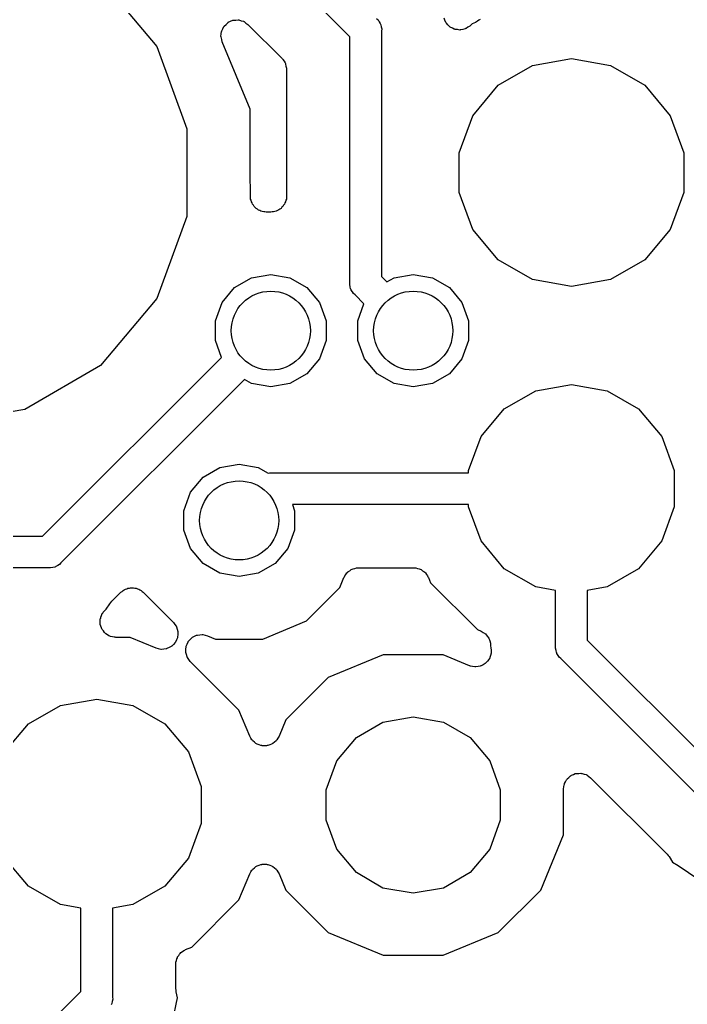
# Model space of a CAD drawing. Extents: x 240.1 to 314.9, y -176.2 to -102.8.
# Drawn here: x 249.57 to 254.93, y -155.27 to -147.36 of the extents above; entities that cross this region are included whole.
import ezdxf

# ---------------------------------------------------------------- set-up
doc = ezdxf.new("R2010")
doc.units = 0
doc.header["$MEASUREMENT"] = 0
doc.layers.add('BLACK', color=7, linetype='CONTINUOUS')

msp = doc.modelspace()

# ---------------------------------------------------------------- linework, layer by layer
at = {"layer": 'BLACK', "linetype": 'CONTINUOUS'}
for p, q in [((252.222, -147.5), (249.813, -145.09)), ((250.221, -147.039), (250.673, -147.578)), ((251.202, -147.435), (251.21, -147.417)), ((251.21, -147.417), (251.212, -147.415)), ((251.212, -147.415), (251.214, -147.413)), ((251.214, -147.413), (251.228, -147.4)), ((251.228, -147.4), (251.242, -147.386)), ((251.242, -147.386), (251.244, -147.385)), ((251.244, -147.385), (251.246, -147.383)), ((251.246, -147.383), (251.264, -147.375)), ((251.264, -147.375), (251.282, -147.367)), ((251.282, -147.367), (251.284, -147.367)), ((251.284, -147.367), (251.287, -147.366)), ((251.287, -147.366), (251.306, -147.365)), ((251.306, -147.365), (251.325, -147.363)), ((251.325, -147.363), (251.328, -147.364)), ((251.328, -147.364), (251.331, -147.364)), ((251.331, -147.364), (251.349, -147.37)), ((251.349, -147.37), (251.368, -147.375)), ((251.368, -147.375), (251.37, -147.377)), ((251.37, -147.377), (251.373, -147.377)), ((251.373, -147.377), (251.388, -147.389)), ((251.388, -147.389), (251.404, -147.4)), ((251.404, -147.4), (251.677, -147.673)), ((252.435, -147.353), (252.448, -147.364)), ((252.448, -147.364), (252.456, -147.379)), ((252.456, -147.379), (252.466, -147.392)), ((252.466, -147.392), (252.467, -147.398)), ((252.467, -147.398), (252.47, -147.403)), ((252.47, -147.403), (252.473, -147.419)), ((252.473, -147.419), (252.477, -147.436)), ((252.985, -147.367), (252.978, -147.351)), ((252.992, -147.384), (252.985, -147.367)), ((252.994, -147.387), (252.992, -147.384)), ((252.996, -147.391), (252.994, -147.387)), ((253.009, -147.403), (252.996, -147.391)), ((253.021, -147.417), (253.009, -147.403)), ((253.024, -147.419), (253.021, -147.417)), ((253.027, -147.422), (253.024, -147.419)), ((253.044, -147.429), (253.027, -147.422)), ((253.169, -147.423), (253.154, -147.433)), ((253.184, -147.413), (253.169, -147.423)), ((253.187, -147.41), (253.184, -147.413)), ((253.19, -147.408), (253.187, -147.41)), ((253.202, -147.396), (253.19, -147.408)), ((253.229, -147.384), (253.202, -147.396)), ((253.237, -147.379), (253.229, -147.384)), ((253.247, -147.375), (253.237, -147.379)), ((253.256, -147.367), (253.247, -147.375)), ((253.266, -147.361), (253.256, -147.367)), ((251.187, -147.496), (251.19, -147.476)), ((251.188, -147.498), (251.187, -147.496)), ((251.188, -147.501), (251.188, -147.498)), ((251.193, -147.52), (251.188, -147.501)), ((251.19, -147.476), (251.192, -147.457)), ((251.192, -147.457), (251.193, -147.455)), ((251.193, -147.452), (251.202, -147.435)), ((251.193, -147.455), (251.193, -147.452)), ((252.222, -149.473), (252.222, -147.5)), ((252.477, -147.436), (252.476, -147.453)), ((252.476, -147.453), (252.476, -149.426)), ((253.059, -147.438), (253.044, -147.429)), ((253.064, -147.439), (253.059, -147.438)), ((253.067, -147.44), (253.064, -147.439)), ((253.085, -147.442), (253.067, -147.44)), ((253.103, -147.445), (253.085, -147.442)), ((253.107, -147.444), (253.103, -147.445)), ((253.111, -147.444), (253.107, -147.444)), ((253.129, -147.44), (253.111, -147.444)), ((253.146, -147.436), (253.129, -147.44)), ((253.15, -147.434), (253.146, -147.436)), ((253.154, -147.433), (253.15, -147.434)), ((250.673, -147.578), (250.914, -148.238)), ((251.197, -147.539), (251.193, -147.52)), ((251.422, -148.081), (251.197, -147.539)), ((251.677, -147.673), (251.68, -147.677)), ((251.68, -147.677), (251.684, -147.681)), ((251.684, -147.681), (251.693, -147.695)), ((251.693, -147.695), (251.702, -147.709)), ((251.702, -147.709), (251.704, -147.714)), ((251.704, -147.714), (251.706, -147.719)), ((251.706, -147.719), (251.709, -147.736)), ((251.709, -147.736), (251.714, -147.752)), ((253.412, -147.889), (253.687, -147.73)), ((253.687, -147.73), (254, -147.675)), ((254, -147.675), (254.313, -147.73)), ((254.313, -147.73), (254.588, -147.889)), ((251.714, -147.752), (251.713, -147.757)), ((251.713, -147.757), (251.714, -147.763)), ((251.714, -147.763), (251.714, -148.78)), ((253.208, -148.133), (253.412, -147.889)), ((254.588, -147.889), (254.792, -148.133)), ((251.422, -148.579), (251.422, -148.081)), ((253.099, -148.431), (253.208, -148.133)), ((254.792, -148.133), (254.901, -148.431)), ((250.914, -148.238), (250.914, -148.942)), ((253.099, -148.749), (253.099, -148.431)), ((254.901, -148.431), (254.901, -148.749)), ((251.422, -148.58), (251.422, -148.579)), ((251.424, -148.782), (251.422, -148.58)), ((251.422, -148.58), (251.422, -148.58)), ((253.208, -149.047), (253.099, -148.749)), ((254.901, -148.749), (254.792, -149.047)), ((251.425, -148.792), (251.424, -148.782)), ((251.425, -148.803), (251.425, -148.792)), ((251.429, -148.813), (251.425, -148.803)), ((251.432, -148.825), (251.429, -148.813)), ((251.437, -148.834), (251.432, -148.825)), ((251.441, -148.844), (251.437, -148.834)), ((251.448, -148.853), (251.441, -148.844)), ((251.697, -148.844), (251.69, -148.853)), ((251.701, -148.834), (251.697, -148.844)), ((251.706, -148.824), (251.701, -148.834)), ((251.708, -148.813), (251.706, -148.824)), ((251.712, -148.803), (251.708, -148.813)), ((251.714, -148.78), (251.712, -148.791)), ((251.712, -148.791), (251.712, -148.803)), ((251.454, -148.863), (251.448, -148.853)), ((251.462, -148.87), (251.454, -148.863)), ((251.469, -148.878), (251.462, -148.87)), ((251.479, -148.884), (251.469, -148.878)), ((251.488, -148.891), (251.479, -148.884)), ((251.498, -148.895), (251.488, -148.891)), ((251.507, -148.9), (251.498, -148.895)), ((251.519, -148.902), (251.507, -148.9)), ((251.53, -148.906), (251.519, -148.902)), ((251.54, -148.906), (251.53, -148.906)), ((251.551, -148.907), (251.54, -148.906)), ((251.587, -148.907), (251.551, -148.907)), ((251.598, -148.906), (251.587, -148.907)), ((251.609, -148.906), (251.598, -148.906)), ((251.619, -148.902), (251.609, -148.906)), ((251.63, -148.9), (251.619, -148.902)), ((251.64, -148.894), (251.63, -148.9)), ((251.651, -148.89), (251.64, -148.894)), ((251.659, -148.883), (251.651, -148.89)), ((251.669, -148.878), (251.659, -148.883)), ((251.676, -148.869), (251.669, -148.878)), ((251.684, -148.862), (251.676, -148.869)), ((251.69, -148.853), (251.684, -148.862)), ((250.914, -148.942), (250.673, -149.602)), ((253.412, -149.291), (253.208, -149.047)), ((254.792, -149.047), (254.588, -149.291)), ((253.687, -149.45), (253.412, -149.291)), ((254.588, -149.291), (254.313, -149.45)), ((251.297, -149.514), (251.433, -149.436)), ((251.433, -149.436), (251.587, -149.409)), ((251.587, -149.409), (251.741, -149.436)), ((251.741, -149.436), (251.877, -149.514)), ((252.221, -149.49), (252.222, -149.473)), ((252.476, -149.426), (252.518, -149.469)), ((252.518, -149.469), (252.576, -149.436)), ((252.576, -149.436), (252.73, -149.409)), ((252.73, -149.409), (252.884, -149.436)), ((252.884, -149.436), (253.02, -149.514)), ((254, -149.505), (253.687, -149.45)), ((254.313, -149.45), (254, -149.505)), ((251.196, -149.634), (251.297, -149.514)), ((251.877, -149.514), (251.978, -149.634)), ((252.225, -149.507), (252.221, -149.49)), ((252.228, -149.523), (252.225, -149.507)), ((252.231, -149.528), (252.228, -149.523)), ((252.232, -149.534), (252.231, -149.528)), ((252.242, -149.547), (252.232, -149.534)), ((252.25, -149.562), (252.242, -149.547)), ((253.02, -149.514), (253.121, -149.634)), ((250.673, -149.602), (250.221, -150.141)), ((251.142, -149.782), (251.196, -149.634)), ((251.978, -149.634), (252.031, -149.782)), ((252.263, -149.573), (252.25, -149.562)), ((252.335, -149.645), (252.263, -149.573)), ((253.121, -149.634), (253.174, -149.782)), ((252.285, -149.782), (252.335, -149.645)), ((251.142, -149.938), (251.142, -149.782)), ((252.031, -149.782), (252.031, -149.938)), ((252.285, -149.938), (252.285, -149.782)), ((253.174, -149.782), (253.174, -149.938)), ((251.192, -150.075), (251.142, -149.938)), ((252.031, -149.938), (251.978, -150.086)), ((252.339, -150.086), (252.285, -149.938)), ((253.174, -149.938), (253.121, -150.086)), ((249.756, -151.511), (251.192, -150.075)), ((251.978, -150.086), (251.877, -150.206)), ((252.44, -150.206), (252.339, -150.086)), ((253.121, -150.086), (253.02, -150.206)), ((250.221, -150.141), (249.612, -150.493)), ((251.375, -150.251), (249.903, -151.724)), ((251.433, -150.284), (251.375, -150.251)), ((251.877, -150.206), (251.741, -150.284)), ((252.576, -150.284), (252.44, -150.206)), ((253.02, -150.206), (252.884, -150.284)), ((251.587, -150.311), (251.433, -150.284)), ((251.741, -150.284), (251.587, -150.311)), ((252.73, -150.311), (252.576, -150.284)), ((252.884, -150.284), (252.73, -150.311)), ((253.461, -150.488), (253.713, -150.342)), ((253.713, -150.342), (254, -150.292)), ((254, -150.292), (254.287, -150.342)), ((254.287, -150.342), (254.539, -150.488)), ((249.612, -150.493), (248.92, -150.615)), ((253.274, -150.711), (253.461, -150.488)), ((254.539, -150.488), (254.726, -150.711)), ((253.174, -150.984), (253.274, -150.711)), ((254.726, -150.711), (254.825, -150.984)), ((251.043, -151.038), (251.179, -150.96)), ((251.179, -150.96), (251.333, -150.933)), ((251.333, -150.933), (251.487, -150.96)), ((251.487, -150.96), (251.565, -151.005)), ((250.942, -151.158), (251.043, -151.038)), ((251.565, -151.005), (251.576, -151.002)), ((251.576, -151.002), (251.593, -151.003)), ((251.593, -151.003), (253.174, -151.003)), ((253.174, -151.003), (253.174, -150.984)), ((254.825, -150.984), (254.825, -151.276)), ((250.888, -151.306), (250.942, -151.158)), ((253.174, -151.257), (251.76, -151.257)), ((251.76, -151.257), (251.777, -151.306)), ((253.174, -151.276), (253.174, -151.257)), ((253.274, -151.549), (253.174, -151.276)), ((254.825, -151.276), (254.726, -151.549)), ((250.888, -151.462), (250.888, -151.306)), ((251.777, -151.306), (251.777, -151.462)), ((248.211, -151.511), (249.756, -151.511)), ((250.942, -151.61), (250.888, -151.462)), ((251.777, -151.462), (251.724, -151.61)), ((251.043, -151.73), (250.942, -151.61)), ((251.724, -151.61), (251.623, -151.73)), ((253.461, -151.772), (253.274, -151.549)), ((254.726, -151.549), (254.539, -151.772)), ((249.803, -151.765), (248.164, -151.765)), ((249.82, -151.766), (249.803, -151.765)), ((249.837, -151.762), (249.82, -151.766)), ((249.853, -151.759), (249.837, -151.762)), ((249.858, -151.756), (249.853, -151.759)), ((249.863, -151.755), (249.858, -151.756)), ((249.877, -151.745), (249.863, -151.755)), ((249.892, -151.737), (249.877, -151.745)), ((249.903, -151.724), (249.892, -151.737)), ((251.179, -151.808), (251.043, -151.73)), ((251.623, -151.73), (251.487, -151.808)), ((252.24, -151.777), (252.248, -151.773)), ((252.248, -151.773), (252.261, -151.77)), ((252.261, -151.77), (252.274, -151.766)), ((252.274, -151.766), (252.283, -151.766)), ((252.283, -151.766), (252.291, -151.765)), ((252.291, -151.765), (252.735, -151.765)), ((252.735, -151.765), (252.743, -151.766)), ((252.743, -151.766), (252.751, -151.766)), ((252.751, -151.766), (252.765, -151.77)), ((252.765, -151.77), (252.778, -151.773)), ((252.778, -151.773), (252.785, -151.777)), ((253.713, -151.918), (253.461, -151.772)), ((254.539, -151.772), (254.287, -151.918)), ((251.333, -151.835), (251.179, -151.808)), ((251.487, -151.808), (251.333, -151.835)), ((252.14, -151.924), (252.174, -151.843)), ((252.174, -151.843), (252.178, -151.836)), ((252.178, -151.836), (252.181, -151.828)), ((252.181, -151.828), (252.19, -151.818)), ((252.19, -151.818), (252.197, -151.806)), ((252.197, -151.806), (252.204, -151.801)), ((252.204, -151.801), (252.209, -151.795)), ((252.209, -151.795), (252.221, -151.788)), ((252.221, -151.788), (252.232, -151.779)), ((252.232, -151.779), (252.24, -151.777)), ((252.785, -151.777), (252.793, -151.779)), ((252.793, -151.779), (252.804, -151.788)), ((252.804, -151.788), (252.816, -151.795)), ((252.816, -151.795), (252.822, -151.801)), ((252.822, -151.801), (252.828, -151.806)), ((252.828, -151.806), (252.836, -151.818)), ((252.836, -151.818), (252.845, -151.828)), ((252.845, -151.828), (252.848, -151.836)), ((252.848, -151.836), (252.852, -151.843)), ((252.852, -151.843), (252.87, -151.885)), ((250.431, -151.933), (250.441, -151.928)), ((250.441, -151.928), (250.452, -151.927)), ((250.452, -151.927), (250.462, -151.925)), ((250.462, -151.925), (250.473, -151.926)), ((250.473, -151.926), (250.485, -151.925)), ((250.485, -151.925), (250.495, -151.927)), ((250.495, -151.927), (250.506, -151.928)), ((250.506, -151.928), (250.516, -151.933)), ((251.873, -152.191), (252.14, -151.924)), ((252.87, -151.885), (253.245, -152.26)), ((253.873, -151.946), (253.713, -151.918)), ((254.287, -151.918), (254.127, -151.946)), ((250.311, -152.034), (250.384, -151.961)), ((250.384, -151.961), (250.393, -151.955)), ((250.393, -151.955), (250.401, -151.947)), ((250.401, -151.947), (250.411, -151.942)), ((250.411, -151.942), (250.42, -151.936)), ((250.42, -151.936), (250.431, -151.933)), ((250.516, -151.933), (250.527, -151.936)), ((250.527, -151.936), (250.536, -151.942)), ((250.536, -151.942), (250.546, -151.947)), ((250.546, -151.947), (250.554, -151.955)), ((250.554, -151.955), (250.563, -151.961)), ((250.563, -151.961), (250.805, -152.203)), ((253.873, -152.394), (253.873, -151.946)), ((254.127, -151.946), (254.127, -152.347)), ((250.265, -152.098), (250.295, -152.053)), ((250.295, -152.053), (250.304, -152.044)), ((250.304, -152.044), (250.311, -152.034)), ((250.219, -152.175), (250.222, -152.168)), ((250.222, -152.161), (250.229, -152.148)), ((250.222, -152.168), (250.222, -152.161)), ((250.229, -152.148), (250.234, -152.133)), ((250.234, -152.133), (250.239, -152.128)), ((250.239, -152.128), (250.242, -152.122)), ((250.242, -152.122), (250.253, -152.111)), ((250.253, -152.111), (250.263, -152.1)), ((250.263, -152.1), (250.265, -152.098)), ((250.218, -152.205), (250.219, -152.19)), ((250.219, -152.212), (250.218, -152.205)), ((250.219, -152.19), (250.219, -152.175)), ((250.219, -152.219), (250.219, -152.212)), ((250.224, -152.233), (250.219, -152.219)), ((250.228, -152.248), (250.224, -152.233)), ((250.232, -152.254), (250.228, -152.248)), ((250.805, -152.203), (250.816, -152.219)), ((250.816, -152.219), (250.828, -152.234)), ((250.828, -152.234), (250.829, -152.237)), ((250.829, -152.237), (250.831, -152.239)), ((250.831, -152.239), (250.836, -152.258)), ((251.522, -152.337), (251.873, -152.191)), ((250.234, -152.26), (250.232, -152.254)), ((250.244, -152.272), (250.234, -152.26)), ((250.253, -152.285), (250.244, -152.272)), ((250.258, -152.289), (250.253, -152.285)), ((250.263, -152.294), (250.258, -152.289)), ((250.276, -152.302), (250.263, -152.294)), ((250.288, -152.311), (250.276, -152.302)), ((250.295, -152.313), (250.288, -152.311)), ((250.301, -152.316), (250.295, -152.313)), ((250.316, -152.319), (250.301, -152.316)), ((250.33, -152.323), (250.316, -152.319)), ((250.337, -152.323), (250.33, -152.323)), ((250.344, -152.324), (250.337, -152.323)), ((250.458, -152.324), (250.344, -152.324)), ((250.667, -152.41), (250.458, -152.324)), ((250.838, -152.326), (250.83, -152.343)), ((250.836, -152.258), (250.841, -152.276)), ((250.839, -152.321), (250.838, -152.323)), ((250.838, -152.323), (250.838, -152.326)), ((250.84, -152.301), (250.839, -152.321)), ((250.842, -152.282), (250.84, -152.301)), ((250.841, -152.276), (250.841, -152.279)), ((250.841, -152.279), (250.842, -152.282)), ((250.94, -152.341), (250.953, -152.326)), ((250.953, -152.326), (250.956, -152.325)), ((250.956, -152.325), (250.958, -152.323)), ((250.958, -152.323), (250.975, -152.315)), ((250.975, -152.315), (250.992, -152.306)), ((250.992, -152.306), (250.995, -152.306)), ((250.995, -152.306), (250.998, -152.305)), ((250.998, -152.305), (251.017, -152.303)), ((251.017, -152.303), (251.036, -152.3)), ((251.036, -152.3), (251.039, -152.301)), ((251.039, -152.301), (251.042, -152.301)), ((251.042, -152.301), (251.06, -152.306)), ((251.06, -152.306), (251.079, -152.31)), ((251.079, -152.31), (251.144, -152.337)), ((253.245, -152.26), (253.274, -152.273)), ((253.274, -152.273), (253.291, -152.284)), ((253.291, -152.284), (253.309, -152.294)), ((253.309, -152.294), (253.31, -152.295)), ((253.31, -152.295), (253.311, -152.296)), ((253.311, -152.296), (253.323, -152.313)), ((253.323, -152.313), (253.336, -152.329)), ((250.771, -152.405), (250.754, -152.414)), ((250.788, -152.397), (250.771, -152.405)), ((250.79, -152.395), (250.788, -152.397)), ((250.793, -152.394), (250.79, -152.395)), ((250.806, -152.38), (250.793, -152.394)), ((250.819, -152.366), (250.806, -152.38)), ((250.821, -152.363), (250.819, -152.366)), ((250.823, -152.361), (250.821, -152.363)), ((250.83, -152.343), (250.823, -152.361)), ((250.906, -152.419), (250.907, -152.4)), ((250.907, -152.4), (250.908, -152.397)), ((250.908, -152.394), (250.916, -152.377)), ((250.908, -152.397), (250.908, -152.394)), ((250.916, -152.377), (250.923, -152.359)), ((250.923, -152.359), (250.925, -152.357)), ((250.925, -152.357), (250.927, -152.354)), ((250.927, -152.354), (250.94, -152.341)), ((251.144, -152.337), (251.522, -152.337)), ((253.336, -152.329), (253.337, -152.33)), ((253.337, -152.33), (253.338, -152.331)), ((253.338, -152.331), (253.344, -152.351)), ((253.344, -152.351), (253.351, -152.371)), ((253.351, -152.373), (253.35, -152.389)), ((253.35, -152.389), (253.354, -152.409)), ((253.351, -152.371), (253.351, -152.372)), ((253.351, -152.372), (253.351, -152.373)), ((253.872, -152.411), (253.873, -152.394)), ((254.127, -152.347), (255.323, -153.543)), ((250.686, -152.415), (250.667, -152.41)), ((250.704, -152.42), (250.686, -152.415)), ((250.707, -152.419), (250.704, -152.42)), ((250.71, -152.42), (250.707, -152.419)), ((250.729, -152.417), (250.71, -152.42)), ((250.748, -152.416), (250.729, -152.417)), ((250.751, -152.415), (250.748, -152.416)), ((250.754, -152.414), (250.751, -152.415)), ((250.904, -152.438), (250.906, -152.419)), ((250.905, -152.441), (250.904, -152.438)), ((250.905, -152.444), (250.905, -152.441)), ((250.911, -152.462), (250.905, -152.444)), ((250.916, -152.481), (250.911, -152.462)), ((250.917, -152.483), (250.916, -152.481)), ((250.918, -152.486), (250.917, -152.483)), ((252.49, -152.463), (252.047, -152.647)), ((252.97, -152.463), (252.49, -152.463)), ((253.181, -152.551), (252.97, -152.463)), ((253.347, -152.478), (253.341, -152.495)), ((253.354, -152.461), (253.347, -152.478)), ((253.354, -152.409), (253.354, -152.413)), ((253.354, -152.413), (253.356, -152.417)), ((253.355, -152.453), (253.354, -152.457)), ((253.354, -152.457), (253.354, -152.461)), ((253.356, -152.417), (253.355, -152.435)), ((253.355, -152.435), (253.355, -152.453)), ((253.876, -152.428), (253.872, -152.411)), ((253.879, -152.444), (253.876, -152.428)), ((253.882, -152.449), (253.879, -152.444)), ((253.883, -152.454), (253.882, -152.449)), ((253.893, -152.468), (253.883, -152.454)), ((253.901, -152.483), (253.893, -152.468)), ((253.914, -152.494), (253.901, -152.483)), ((250.93, -152.501), (250.918, -152.486)), ((250.941, -152.517), (250.93, -152.501)), ((251.331, -152.907), (250.941, -152.517)), ((253.185, -152.552), (253.181, -152.551)), ((253.189, -152.554), (253.185, -152.552)), ((253.207, -152.557), (253.189, -152.554)), ((253.224, -152.561), (253.207, -152.557)), ((253.228, -152.56), (253.224, -152.561)), ((253.233, -152.561), (253.228, -152.56)), ((253.25, -152.557), (253.233, -152.561)), ((253.268, -152.555), (253.25, -152.557)), ((253.272, -152.553), (253.268, -152.555)), ((253.276, -152.552), (253.272, -152.553)), ((253.291, -152.543), (253.276, -152.552)), ((253.307, -152.534), (253.291, -152.543)), ((253.31, -152.531), (253.307, -152.534)), ((253.313, -152.529), (253.31, -152.531)), ((253.325, -152.515), (253.313, -152.529)), ((253.337, -152.502), (253.325, -152.515)), ((253.338, -152.498), (253.337, -152.502)), ((253.341, -152.495), (253.338, -152.498)), ((255.176, -153.756), (253.914, -152.494)), ((252.047, -152.647), (251.707, -152.987)), ((249.643, -153.018), (249.899, -152.87)), ((249.899, -152.87), (250.19, -152.819)), ((250.19, -152.819), (250.481, -152.87)), ((250.481, -152.87), (250.737, -153.018)), ((251.418, -153.118), (251.331, -152.907)), ((249.453, -153.244), (249.643, -153.018)), ((250.737, -153.018), (250.927, -153.244)), ((251.707, -152.987), (251.653, -153.118)), ((252.274, -153.127), (252.487, -153.004)), ((252.487, -153.004), (252.73, -152.961)), ((252.73, -152.961), (252.973, -153.004)), ((252.973, -153.004), (253.186, -153.127)), ((251.427, -153.132), (251.418, -153.118)), ((251.653, -153.118), (251.644, -153.132)), ((251.435, -153.146), (251.427, -153.132)), ((251.439, -153.15), (251.435, -153.146)), ((251.442, -153.155), (251.439, -153.15)), ((251.455, -153.165), (251.442, -153.155)), ((251.467, -153.176), (251.455, -153.165)), ((251.473, -153.178), (251.467, -153.176)), ((251.477, -153.182), (251.473, -153.178)), ((251.493, -153.187), (251.477, -153.182)), ((251.508, -153.193), (251.493, -153.187)), ((251.514, -153.193), (251.508, -153.193)), ((251.519, -153.195), (251.514, -153.193)), ((251.536, -153.194), (251.519, -153.195)), ((251.552, -153.195), (251.536, -153.194)), ((251.558, -153.193), (251.552, -153.195)), ((251.563, -153.193), (251.558, -153.193)), ((251.578, -153.187), (251.563, -153.193)), ((251.594, -153.182), (251.578, -153.187)), ((251.599, -153.178), (251.594, -153.182)), ((251.604, -153.176), (251.599, -153.178)), ((251.616, -153.165), (251.604, -153.176)), ((251.629, -153.155), (251.616, -153.165)), ((251.632, -153.15), (251.629, -153.155)), ((251.636, -153.146), (251.632, -153.15)), ((251.644, -153.132), (251.636, -153.146)), ((252.116, -153.315), (252.274, -153.127)), ((253.186, -153.127), (253.344, -153.315)), ((250.927, -153.244), (251.028, -153.522)), ((252.031, -153.547), (252.116, -153.315)), ((253.344, -153.315), (253.428, -153.547)), ((253.996, -153.435), (254, -153.431)), ((254, -153.431), (254.016, -153.425)), ((254.016, -153.425), (254.031, -153.418)), ((254.031, -153.418), (254.036, -153.418)), ((254.036, -153.418), (254.041, -153.416)), ((254.041, -153.416), (254.058, -153.416)), ((254.058, -153.416), (254.075, -153.415)), ((254.075, -153.415), (254.08, -153.416)), ((254.08, -153.416), (254.086, -153.416)), ((254.086, -153.416), (254.101, -153.422)), ((254.101, -153.422), (254.117, -153.426)), ((254.117, -153.426), (254.122, -153.429)), ((254.122, -153.429), (254.127, -153.431)), ((254.127, -153.431), (254.14, -153.442)), ((253.939, -153.525), (253.941, -153.508)), ((253.941, -153.508), (253.943, -153.503)), ((253.943, -153.503), (253.944, -153.498)), ((253.944, -153.498), (253.952, -153.483)), ((253.952, -153.483), (253.959, -153.468)), ((253.959, -153.468), (253.963, -153.464)), ((253.963, -153.464), (253.966, -153.459)), ((253.966, -153.459), (253.979, -153.449)), ((253.979, -153.449), (253.991, -153.437)), ((253.991, -153.437), (253.996, -153.435)), ((254.14, -153.442), (254.153, -153.451)), ((254.153, -153.451), (254.768, -154.066)), ((251.028, -153.522), (251.028, -153.818)), ((252.031, -153.793), (252.031, -153.547)), ((253.428, -153.547), (253.428, -153.793)), ((253.936, -153.541), (253.939, -153.525)), ((253.936, -153.91), (253.936, -153.541)), ((251.028, -153.818), (250.927, -154.096)), ((252.116, -154.025), (252.031, -153.793)), ((253.428, -153.793), (253.344, -154.025)), ((253.753, -154.353), (253.936, -153.91)), ((252.274, -154.213), (252.116, -154.025)), ((253.344, -154.025), (253.186, -154.213)), ((254.768, -154.066), (254.775, -154.076)), ((249.643, -154.322), (249.453, -154.096)), ((250.927, -154.096), (250.737, -154.322)), ((251.514, -154.147), (251.519, -154.145)), ((251.519, -154.145), (251.536, -154.146)), ((251.536, -154.146), (251.552, -154.145)), ((251.552, -154.145), (251.558, -154.147)), ((254.775, -154.076), (254.784, -154.085)), ((254.784, -154.085), (254.812, -154.128)), ((254.812, -154.128), (254.855, -154.156)), ((251.331, -154.433), (251.418, -154.222)), ((251.418, -154.222), (251.427, -154.208)), ((251.427, -154.208), (251.435, -154.194)), ((251.435, -154.194), (251.439, -154.19)), ((251.439, -154.19), (251.442, -154.185)), ((251.442, -154.185), (251.455, -154.175)), ((251.455, -154.175), (251.467, -154.164)), ((251.467, -154.164), (251.473, -154.162)), ((251.473, -154.162), (251.477, -154.158)), ((251.477, -154.158), (251.493, -154.153)), ((251.493, -154.153), (251.508, -154.147)), ((251.508, -154.147), (251.514, -154.147)), ((251.558, -154.147), (251.563, -154.147)), ((251.563, -154.147), (251.578, -154.153)), ((251.578, -154.153), (251.594, -154.158)), ((251.594, -154.158), (251.599, -154.162)), ((251.599, -154.162), (251.604, -154.164)), ((251.604, -154.164), (251.616, -154.175)), ((251.616, -154.175), (251.629, -154.185)), ((251.629, -154.185), (251.632, -154.19)), ((251.632, -154.19), (251.636, -154.194)), ((251.636, -154.194), (251.644, -154.208)), ((251.644, -154.208), (251.653, -154.222)), ((251.653, -154.222), (251.707, -154.353)), ((252.487, -154.337), (252.274, -154.213)), ((253.186, -154.213), (252.973, -154.337)), ((254.855, -154.156), (254.855, -154.156)), ((254.855, -154.156), (255.022, -154.268)), ((249.899, -154.47), (249.643, -154.322)), ((250.737, -154.322), (250.481, -154.47)), ((251.707, -154.353), (252.047, -154.693)), ((252.73, -154.379), (252.487, -154.337)), ((252.973, -154.337), (252.73, -154.379)), ((253.413, -154.693), (253.753, -154.353)), ((250.953, -154.811), (251.331, -154.433)), ((250.063, -154.499), (249.899, -154.47)), ((250.063, -155.167), (250.063, -154.499)), ((250.481, -154.47), (250.317, -154.499)), ((250.317, -154.499), (250.317, -155.214)), ((252.047, -154.693), (252.49, -154.876)), ((252.97, -154.876), (253.413, -154.693)), ((250.861, -154.862), (250.866, -154.855)), ((250.866, -154.855), (250.878, -154.848)), ((250.878, -154.848), (250.888, -154.839)), ((250.888, -154.839), (250.896, -154.836)), ((250.896, -154.836), (250.903, -154.832)), ((250.903, -154.832), (250.953, -154.811)), ((250.826, -154.932), (250.83, -154.919)), ((250.826, -154.941), (250.826, -154.932)), ((250.83, -154.919), (250.833, -154.906)), ((250.833, -154.906), (250.837, -154.898)), ((250.837, -154.898), (250.839, -154.89)), ((250.839, -154.89), (250.848, -154.879)), ((250.848, -154.879), (250.855, -154.867)), ((250.855, -154.867), (250.861, -154.862)), ((252.49, -154.876), (252.97, -154.876)), ((250.825, -154.949), (250.826, -154.941)), ((250.825, -155.145), (250.825, -154.949)), ((249.813, -155.418), (250.063, -155.167)), ((250.827, -155.157), (250.825, -155.145)), ((250.827, -155.17), (250.827, -155.157)), ((250.837, -155.22), (250.827, -155.17)), ((250.314, -155.248), (250.311, -155.264)), ((250.318, -155.231), (250.314, -155.248)), ((250.317, -155.214), (250.318, -155.231)), ((250.827, -155.27), (250.837, -155.22)), ((250.308, -155.269), (250.307, -155.275)), ((250.311, -155.264), (250.308, -155.269)), ((250.788, -155.468), (250.827, -155.27)), ((250.827, -155.27), (250.827, -155.27))]:
    msp.add_line(p, q, dxfattribs=at)
at = {"layer": 'BLACK'}
for centre in [(251.587, -149.86), (252.73, -149.86), (251.333, -151.384)]:
    msp.add_circle(centre, 0.3175, dxfattribs=at)

doc.saveas('drawing.dxf')
